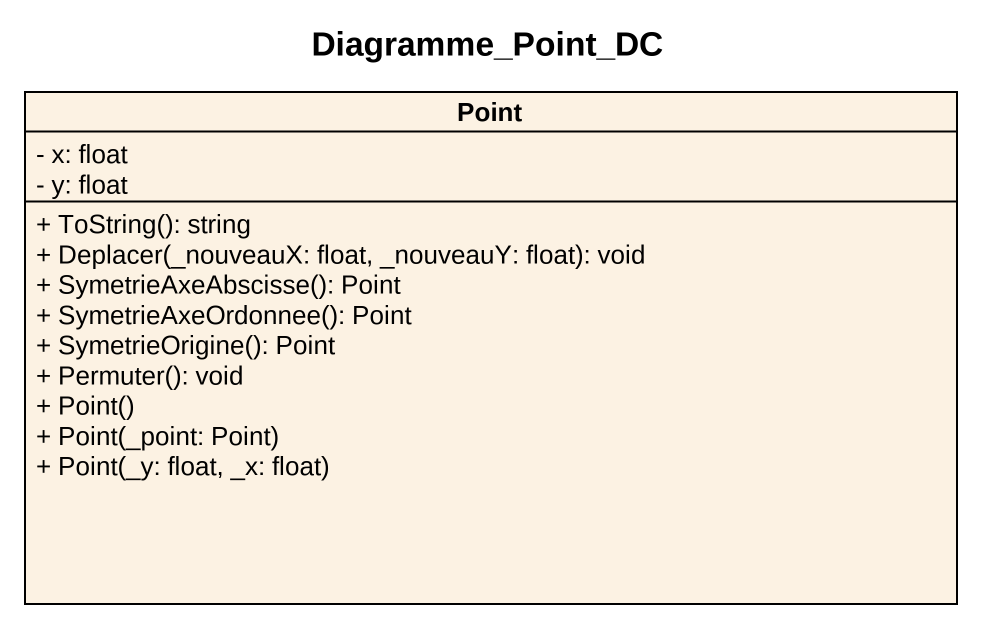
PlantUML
@startuml
title Diagramme_Point_DC
hide circle
hide empty members
skinparam classAttributeIconSize 0
class Point {
  - x: float
  - y: float
  + ToString(): string
  + Deplacer(_nouveauX: float, _nouveauY: float): void
  + SymetrieAxeAbscisse(): Point
  + SymetrieAxeOrdonnee(): Point
  + SymetrieOrigine(): Point
  + Permuter(): void
  + Point()
  + Point(_point: Point)
  + Point(_y: float, _x: float)
}
@enduml
